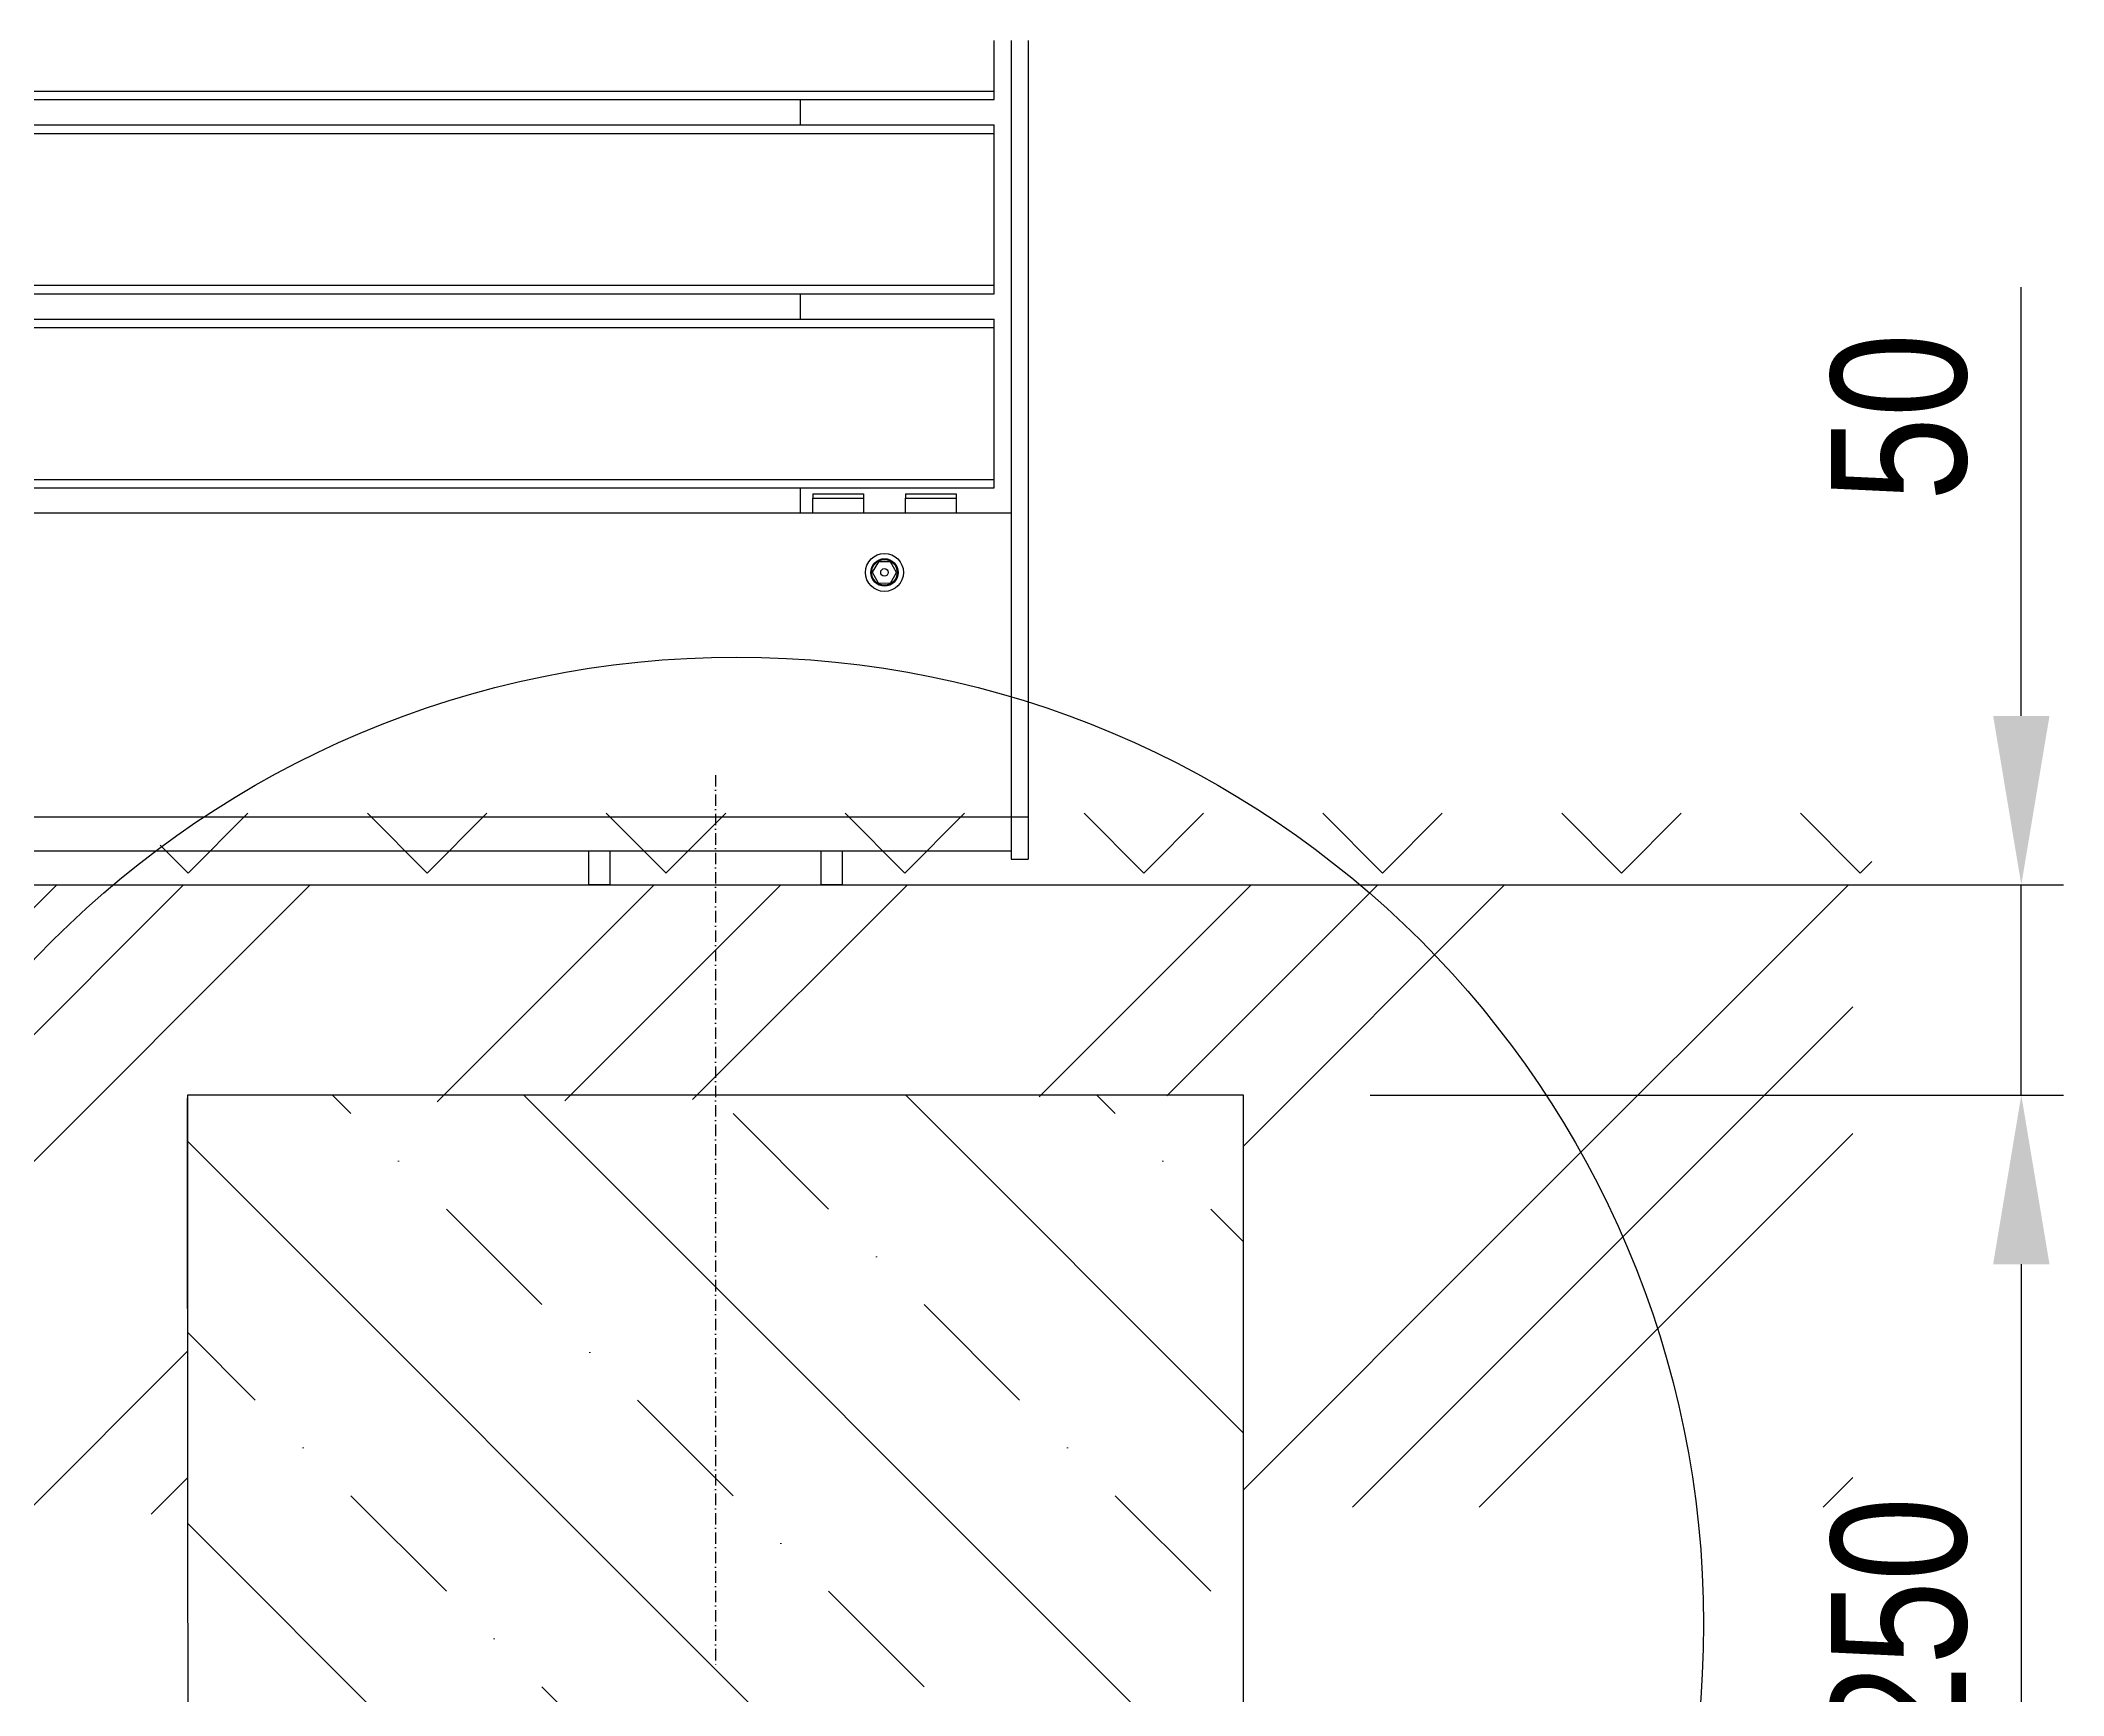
# Model space of a CAD drawing. Header units: millimetres. Extents: x 11004 to 16944, y 3085 to 7285.
# Drawn here: x 14341.9 to 14821, y 5424.4 to 5816.4 of the extents above; entities that cross this region are included whole.
import ezdxf

# ---------------------------------------------------------------- set-up
doc = ezdxf.new("R2010")
doc.units = ezdxf.units.MM
doc.header["$LTSCALE"] = 0.3
doc.linetypes.add('DashDot', pattern=[15, 9, -3, 0, -3])
doc.layers.add('SRAFY', color=251, linetype='Continuous', lineweight=13)
doc.styles.add('SEACAD_Arial', font='arial.ttf', dxfattribs={"width": 0.8})
doc.dimstyles.new('ISO-25', dxfattribs={"dimtxt": 1.6, "dimasz": 2, "dimexe": 0.5, "dimexo": 1.5, "dimtad": 1, "dimdec": 0, "dimtxsty": 'SEACAD_Arial', "dimcen": 2, "dimadec": 0, "dimazin": 0, "dimtfac": 1, "dimtdec": 0, "dimtmove": 0, "dimatfit": 3, "dimfxl": 1, "dimarcsym": 0})

# ---------------------------------------------------------------- blocks, each defined once
blk = doc.blocks.new('*D137')
at = {"color": 0, "lineweight": -2, "transparency": 16777216}
for p, q in [((14705.84, 5566.61), (14821.04, 5566.61)), ((14811.04, 5526.61), (14811.04, 5356.62)), ((14656.79, 5316.62), (14821.04, 5316.62))]:
    blk.add_line(p, q, dxfattribs=at)
at = {"color": 0, "transparency": 16777216}
for points in [[(14804.37, 5526.61), (14817.71, 5526.61), (14811.04, 5566.61)], [(14804.37, 5356.62), (14817.71, 5356.62), (14811.04, 5316.62)]]:
    blk.add_solid(points, dxfattribs=at)
at = {"layer": 'Defpoints', "color": 0, "transparency": 16777216}
for p in [(14675.84, 5566.61), (14626.79, 5316.62), (14811.04, 5316.62)]:
    blk.add_point(p, dxfattribs=at)
at = {"color": 0, "transparency": 16777216, "insert": (14782.2, 5441.62), "char_height": 32, "attachment_point": 5, "rotation": 90, "style": 'SEACAD_Arial'}
blk.add_mtext('250', dxfattribs=at)
blk = doc.blocks.new('*D143')
at = {"color": 0, "lineweight": -2, "transparency": 16777216}
for p, q in [((14811.04, 5656.45), (14811.04, 5758.03)), ((14730.29, 5616.45), (14821.04, 5616.45)), ((14811.04, 5566.61), (14811.04, 5616.45)), ((14656.81, 5566.61), (14821.04, 5566.61)), ((14811.04, 5526.61), (14811.04, 5486.61))]:
    blk.add_line(p, q, dxfattribs=at)
at = {"color": 0, "transparency": 16777216}
for points in [[(14804.37, 5656.45), (14817.71, 5656.45), (14811.04, 5616.45)], [(14804.37, 5526.61), (14817.71, 5526.61), (14811.04, 5566.61)]]:
    blk.add_solid(points, dxfattribs=at)
at = {"layer": 'Defpoints', "color": 0, "transparency": 16777216}
for p in [(14700.29, 5616.45), (14811.04, 5616.45), (14626.81, 5566.61)]:
    blk.add_point(p, dxfattribs=at)
at = {"color": 0, "transparency": 16777216, "insert": (14782.2, 5727.24), "char_height": 32, "attachment_point": 5, "rotation": 90, "style": 'SEACAD_Arial'}
blk.add_mtext('50', dxfattribs=at)

msp = doc.modelspace()

# ---------------------------------------------------------------- hatches: boundary and pattern name
at = {"layer": 'SRAFY'}
h = msp.add_hatch(dxfattribs=at)
h.set_pattern_fill('TERACO', color=256, scale=20)
h.set_pattern_definition([(45, (6909.854, 301.79), (-28.28427, 28.28427), [20, -20]), (135, (6966.423, 301.79), (-28.28427, -28.28427), [20, -20])])
h.paths.add_polyline_path([(14370.3, 5616.45), (14370.3, 5639.48), (14775.67, 5639.48), (14775.67, 5616.46)])
h = msp.add_hatch(dxfattribs=at)
h.set_pattern_fill('GOST_GROUND', color=256, scale=10)
h.set_pattern_definition([(45, (6909.85, 301.79), (141.4214, -9e-15), [200]), (45, (6939.85, 301.79), (141.4214, -9e-15), [200]), (45, (6969.85, 301.79), (141.4214, -9e-15), [200])])
h.paths.add_polyline_path([(14376.78, 5467.49), (14015.3, 5462.61), (14015.3, 5616.45), (14771.17, 5616.44), (14771.17, 5469.03), (14626.81, 5469.03), (14626.81, 5566.61), (14376.78, 5564.63)])
h = msp.add_hatch(dxfattribs=at)
h.set_pattern_fill('BETON-PROSTY', color=256, scale=0.8, angle=90)
h.set_pattern_definition([(135, (5658.576, 787.864), (-45.25483, -45.25483), []), (135, (5658.576, 833.12), (-67.88225, -22.6274), [32, -16, 0, -16])])
h.paths.add_polyline_path([(14626.78, 5566.61), (14376.79, 5566.61), (14376.8, 5316.63), (14626.81, 5316.62)])

# ---------------------------------------------------------------- linework, layer by layer
for p, q in [((14567.8, 5804.45), (14567.8, 5816.45)), ((14571.8, 5816.45), (14571.8, 5632.56)), ((14575.8, 5816.45), (14575.8, 5632.56)), ((13383.8, 5804.45), (14567.8, 5804.45)), ((13383.8, 5802.45), (14567.8, 5802.45)), ((14521.8, 5802.45), (14521.8, 5796.45)), ((14567.8, 5802.45), (14567.8, 5804.45)), ((13383.8, 5796.45), (14567.8, 5796.45)), ((13383.8, 5794.45), (14567.8, 5794.45)), ((14567.8, 5794.45), (14567.8, 5796.45)), ((14567.8, 5758.45), (14567.8, 5794.45)), ((13383.8, 5758.45), (14567.8, 5758.45)), ((13383.8, 5756.45), (14567.8, 5756.45)), ((14521.8, 5756.45), (14521.8, 5750.45)), ((14567.8, 5756.45), (14567.8, 5758.45)), ((13383.8, 5750.45), (14567.8, 5750.45)), ((14567.8, 5748.45), (14567.8, 5750.45)), ((13383.8, 5748.45), (14567.8, 5748.45)), ((14567.8, 5712.45), (14567.8, 5748.45)), ((13383.8, 5712.45), (14567.8, 5712.45)), ((14567.8, 5710.45), (14567.8, 5712.45)), ((13383.8, 5710.45), (14567.8, 5710.45)), ((14521.8, 5710.45), (14521.8, 5704.45)), ((14524.8, 5709.05), (14536.8, 5709.05)), ((14524.8, 5709.05), (14524.8, 5708.05)), ((14524.8, 5708.05), (14536.8, 5708.05)), ((14524.8, 5704.45), (14524.8, 5708.05)), ((14536.8, 5709.05), (14536.8, 5708.05)), ((14536.8, 5708.05), (14536.8, 5704.45)), ((14546.8, 5709.05), (14558.8, 5709.05)), ((14546.8, 5709.05), (14546.8, 5708.05)), ((14546.8, 5708.05), (14558.8, 5708.05)), ((14546.8, 5704.45), (14546.8, 5708.05)), ((14558.8, 5709.05), (14558.8, 5708.05)), ((14558.8, 5708.05), (14558.8, 5704.45)), ((14571.8, 5704.45), (13379.8, 5704.45)), ((14540.38, 5692.96), (14538.91, 5690.48)), ((14543.27, 5692.93), (14540.38, 5692.96)), ((14544.68, 5690.41), (14543.27, 5692.93)), ((14538.91, 5690.48), (14540.32, 5687.97)), ((14540.32, 5687.97), (14543.21, 5687.93)), ((14543.21, 5687.93), (14544.68, 5690.41)), ((14571.8, 5632.45), (13379.8, 5632.45)), ((14571.8, 5632.56), (14571.8, 5622.56)), ((14571.8, 5632.56), (14575.8, 5632.56)), ((14575.8, 5632.56), (14575.8, 5622.56)), ((14571.8, 5624.45), (13379.8, 5624.45)), ((14471.8, 5616.45), (14471.8, 5624.45)), ((14476.8, 5624.45), (14476.8, 5616.45)), ((14526.8, 5616.45), (14526.8, 5624.45)), ((14531.8, 5624.45), (14531.8, 5616.45)), ((14571.8, 5622.56), (14575.8, 5622.56)), ((14015.3, 5616.45), (14775.67, 5616.45)), ((14476.8, 5616.45), (14471.8, 5616.45)), ((14476.8, 5616.45), (14526.8, 5616.45)), ((14531.8, 5616.45), (14526.8, 5616.45)), ((14376.78, 5516.1), (14376.77, 5565.93))]:
    msp.add_line(p, q)
at = {"linetype": 'DashDot', "lineweight": 30}
msp.add_line((14501.8, 5642.47), (14501.8, 5431.81), dxfattribs=at)
at = {"flags": 128}
for points in [[(14540.38, 5692.96), (14540.38, 5692.96), (14540.38, 5692.96), (14540.38, 5692.96), (14540.38, 5692.96), (14540.38, 5692.96), (14540.38, 5692.96), (14540.38, 5692.96), (14540.38, 5692.96)], [(14543.27, 5692.93), (14543.27, 5692.93), (14543.27, 5692.93), (14543.27, 5692.93), (14543.27, 5692.93), (14543.27, 5692.93), (14543.27, 5692.93), (14543.27, 5692.93), (14543.27, 5692.93)], [(14538.91, 5690.48), (14538.91, 5690.48), (14538.91, 5690.48), (14538.91, 5690.48), (14538.91, 5690.48), (14538.91, 5690.48), (14538.91, 5690.48), (14538.91, 5690.48), (14538.91, 5690.48)], [(14540.32, 5687.97), (14540.32, 5687.97), (14540.32, 5687.97), (14540.32, 5687.97), (14540.32, 5687.97), (14540.32, 5687.97), (14540.32, 5687.97), (14540.32, 5687.97), (14540.32, 5687.97)], [(14543.21, 5687.93), (14543.21, 5687.93), (14543.21, 5687.93), (14543.21, 5687.93), (14543.21, 5687.93), (14543.21, 5687.93), (14543.21, 5687.93), (14543.21, 5687.93), (14543.21, 5687.93)], [(14544.68, 5690.41), (14544.68, 5690.41), (14544.68, 5690.41), (14544.68, 5690.41), (14544.68, 5690.41), (14544.68, 5690.41), (14544.68, 5690.41), (14544.68, 5690.41), (14544.68, 5690.41)]]:
    msp.add_lwpolyline(points, dxfattribs=at)
msp.add_lwpolyline([(14376.79, 5316.62), (14626.81, 5316.62), (14626.81, 5566.61), (14376.78, 5566.61)], close=True)
for centre, radius in [((14541.8, 5690.45), 4.5), ((14541.8, 5690.45), 3.25), ((14541.8, 5690.45), 3.1), ((14541.8, 5690.45), 3.03), ((14541.8, 5690.45), 0.894), ((14506.78, 5441.38), 229.01)]:
    msp.add_circle(centre, radius)
at = {"color": 7, "linetype": 'Continuous'}
msp.add_circle((14700.3, 5616.45), 0.01, dxfattribs=at)
msp.add_circle((14700.3, 5616.45), 0.01, dxfattribs=at)

# ---------------------------------------------------------------- dimensions: what is measured, and where the dimension line sits
dim = msp.add_linear_dim(base=(14811.04, 5616.45), p1=(14626.81, 5566.61), p2=(14700.29, 5616.45), angle=90, dimstyle='ISO-25')
dim.commit()
dim.dimension.update_dxf_attribs({"geometry": '*D143', "text_midpoint": (14782.2, 5727.24)})
dim = msp.add_linear_dim(base=(14811.04, 5316.62), p1=(14675.84, 5566.61), p2=(14626.79, 5316.62), angle=90, dimstyle='ISO-25', override={"dimscale": 0})
dim.commit()
dim.dimension.update_dxf_attribs({"geometry": '*D137', "text_midpoint": (14782.2, 5441.62)})

doc.saveas('drawing.dxf')
